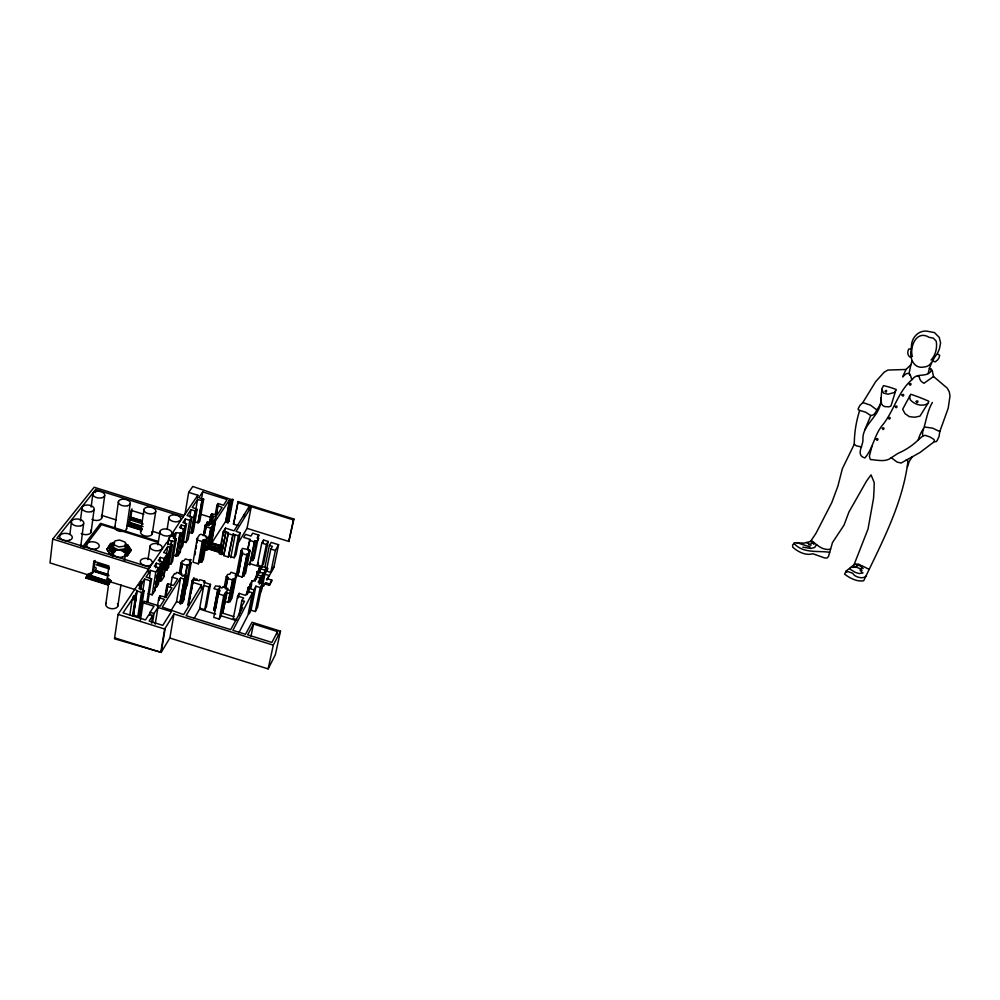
<?xml version="1.0" encoding="UTF-8"?>
<svg xmlns="http://www.w3.org/2000/svg" width="1000" height="1000" viewBox="0 0 1000 1000"><rect width="100%" height="100%" fill="white"/><g stroke="black" fill="none" stroke-linecap="round" stroke-linejoin="round"><path stroke-width="1.5" d="M911.375 349.162C908.975 357.663 913.688 369.4 924.237 366.962C932.025 366.438 932.825 358.062 937.262 353.938L938.888 350.15A20.4 18.487 1.8 0 0 939.663 347.812L940.575 342.987L939.262 337.413L934.475 332.587L926.562 331.112C918.288 330.438 911.675 337.725 911.425 345.925A23.462 21.175 0.8 0 0 911.325 348.35L911.375 349.162L908.838 348.963C907.212 351.25 907.35 355.812 910.15 357.113L911.075 357.075M184.1 515.438L94.138 487.25L52.725 539.05L50 562.9L88.562 575M69.887 534.525L71.363 522.325M80.4 520.975L82.1 507.375M83.625 523.65L80.75 546.462A6.162 3.575 5.5 0 0 80.55 544.6M931.737 362.612L929.375 368.312L930.675 368.812L931.225 370.662C927.3 377.962 916.975 372.55 912.8 378.862A15.012 13.525 4.6 0 1 911.725 379.862C897.55 392.2 893.812 411.825 881.85 425.925C874.2 435.625 873 448.663 864.85 457.975C855.612 455.15 862.862 446.062 862.975 440.112C861.663 425.65 878.112 417.4 880.5 403.612A29.3 26.275 9.9 0 0 880.888 400.575L881.912 388.75L883.487 385.65A66.275 58.388 9.6 0 1 892.8 388.25L896.3 389.538L894.425 392.525L887.938 394.212L883.625 393.162L881.8 389.425M91.15 506.975L92.888 493.5M95.312 492.562L95.712 489.475L183.125 516.875L197.825 495.262L188.663 492.388L184.988 514.263M91.112 532.212L94.062 509.6M108.675 579.575L110.913 580.775L108.15 585.05L85.75 578.013L88.588 573.763L90.312 574.312L90.45 573.362L91.388 573.65L89.9 575.625L106.638 580.875L108.125 578.413L107.263 578.138L108.963 565.975L93.9 561.25L92.275 573.438L91.412 573.162L89.9 575.625M107.2 578.612L109.038 579.188L107.163 582.2L88.537 576.35L90.375 573.837L89.513 573.562L87.1 577.625L86.237 577.35M85.75 578.013L88.588 573.763M88.537 576.35L90.45 573.362M89.513 573.562L89.388 574.513L88.525 574.237M90.575 577.325L90.763 575.9M91.325 574.125L91.412 573.162M93.6 571.625L95.087 560.525L93.9 561.25M109.038 575.662L94.087 570.975L108.088 575.05M108.012 575.525L94.5 570.788M101.662 518.125L104.663 495.712M108.375 574.525L95.337 570.425L94.787 571.562L94.913 570.612L108.488 574.862M114.05 555.638L110.162 554.4L106.862 549.525L110.575 543.375L114.637 542.712M105.575 582.025L105.775 580.612M110.162 554.4L106.988 548.587M106.638 580.875L89.963 575.15M107.163 582.2L109.038 579.188M114.913 526.875L118.462 501.5M106.05 581.85L108.125 578.413M107.85 579.312L109.825 579.938L107.6 583.062L107.475 584.012L108.625 584.375M108.15 585.05L110.913 580.775M105.862 603.875L108.413 585.737M112.45 557.025L113.088 552.5M109.825 579.938L109.7 580.887L110.85 581.25M126.538 529.025L130.2 503.7M141.5 530.25L127.263 525.788L130.425 519.987L132.05 508.862M129.113 523.263L131 510.275L143.85 514.312M117.888 606L120.962 584.888M124.488 560.763L125.363 554.738M125.113 544.087L127.688 544.9L130.938 550.662L127.25 555.812L124.575 556.3M140.425 589.688L141.125 585.188L138.175 584.263L118.05 614.4L114.488 638.787L161.175 652.387L169.862 638.038L173.962 613.987L273.288 645.15L280.487 631.188L252.05 622.263L245.463 634.288L232.887 630.35L252.463 592.8L247.787 591.337L245.5 595.363L239.2 593.387L237.662 596.062L233.225 618.638L236.812 619.763M127.25 555.812L131.075 549.725L127.688 544.9M130.938 550.662L131.075 549.725M140.65 531.675L144.012 509.363M129.762 615.312L132.175 599.35L134.938 600.225L135.975 598.663L132.6 597.612L133.787 595.862L134.675 596.138L137.075 591L142.812 592.8L144.088 590.9L142.9 590.525L143.363 589.837L138.925 588.45L141.125 585.188M133.325 598.875L133.787 595.862M134.225 599.15L134.675 596.138M132.5 616.175L134.938 600.225M133.1 615.938L136.562 593.362M137.075 591L133.387 615.062L139.075 616.85L140.338 614.925L144.088 590.9M133.312 616.05L135.975 598.663M138.975 585.625L139.438 582.562L151.738 564.475M139.85 585.913L140.9 581.987L141.788 582.263L141.312 585.337M140.425 585.05L140.9 581.987M140.738 586.188L141.788 582.263M140.85 589.438L141.8 583.3L144.675 579.062L150.25 580.812L151.6 578.787L146.037 577.038L150.562 570.363L155.8 572L158.688 567.7L154.338 566.337L156.438 563.225L160.2 564.4L162.062 561.625L158.312 560.45L160.387 557.375L164.125 558.55L166.938 554.362L166.45 557.375M137.8 616.45L141.525 592.4M142.762 591.312L144.675 579.062M139.075 616.85L142.812 592.8M147.975 559.625L150.1 546.05M152.25 533.812L155.725 511.55M871.912 446.325L869.362 456.325L870.362 459.55C877.225 459.925 885.462 462.5 891.3 457.713L897.038 462.038L901.1 463.05L919.963 452.525L934.425 441.562L934.1 439.538L929.9 436.925L925.125 435.337L922.837 435.962L922.525 433.525A34.137 29.825 3.4 0 1 922.763 431.425C926.087 421.987 927.05 411.6 932.387 402.438M140.387 620.163L143.112 602.788L144.137 601.225L160.113 606.237L164.513 599.4L158.875 597.625L157.413 606.625M148.138 572.163L148.588 569.113L52.725 539.05M149.362 577.975L150.562 570.363M146.862 602.225L150.25 580.812M147.975 601.712L151.6 578.787M157.9 544.837L160.037 531.375M155.712 567.775L156.438 563.225M148.262 593.625L152.15 594.837L155.8 572M149.625 615.312L150.113 612.263L154.037 606.213L143.112 602.788M154.938 587.263L155.025 590.487L158.688 567.7M155.425 584.225L155.912 581.188M156.4 578.15L156.888 575.112M157.613 570.562L158.1 567.525M159.662 561.912L160.387 557.375M160.2 564.4L156.525 587.15L158.387 584.338L162.062 561.625M151.525 623.1L152.75 615.462L149.125 614.325L145.5 619.925L123.05 612.875L132.175 599.35M167.15 529.113L169.062 517.25M152.55 622.638L154.025 613.488L157.938 607.438L171.412 611.663L162.787 625.35L149.137 621.062L152.75 615.462M157.975 580.438L160.45 581.213L164.125 558.55M160.45 581.213L164.562 557.9M160.875 580.562L165.138 558.075M167.712 544.55L168.837 538.475L168.1 542.962M166.513 554.025L167.738 546.512L170.012 547.225L166.663 570.25L168.562 567.362L172.275 544.875L169.688 544.637L166.75 542.388L152.513 563.337M155.2 624.163L157.938 607.438M168.988 540.525L169.475 537.537L171.4 535.7L174.913 536.05L173.45 538.225L176.262 539.1L172.537 561.512L170.875 564.05L168.075 563.162M159.262 600.388L160 595.9L165.975 597.137L171.95 587.863L167.25 586.388L165.525 596.825M163.487 575.462L163.988 572.45M164.475 569.438L164.975 566.413M165.463 563.4L165.95 560.388M163.675 576.325L167.362 553.713L163.65 552.55L167.738 546.512M161.45 580.737L163.812 577.15L167.512 554.538M166.1 570.075L170.012 547.225M171.713 536.4L172.2 533.413L183.125 516.875M166.663 570.25L170.362 547.712L172.275 544.875M170.812 545.513L171.762 540.712L174.587 541.6L176.262 539.1M171.025 545.2L171.762 540.712M911.888 361.1L910.9 364.712L906 369.475L887.825 370.062L884.075 372.3L875.638 381.675L862.825 402.575L860.062 405.262L858.175 408.612L858.375 409.875L859.663 410.425A150.963 130.35 1.3 0 0 854.275 444.212L842.337 468.762L837.938 486L831.825 502.5L815.975 533.325L810.562 541.45L804.212 543.138L794.688 542.75L792.575 545.037L792.75 547.188C798 551.838 805.713 555.9 812.837 553.737L824.587 557.925L827.075 558.038L828.525 556.4L832.487 542.562L844.05 525.075L848.938 512L866.675 480.838L871.05 474.888L874.212 482.537L874.013 490.5L873.538 498.387L868.025 529.038L854.05 564.738L846.35 570.862L844.587 574.138C849.712 578.1 857.038 581.987 863.7 580.763C881.875 542.638 902.8 503.663 907.975 461.075L906.213 459.875M172.838 536.75L173.637 533.312L175.325 533.837L176.15 532.6L181.713 533.413L183.962 530.05L182.575 529.612L183.188 528.7L179.562 527.562L181.312 524.987L184.925 526.125L186.55 523.7L182.938 522.575L185.375 518.975L189.788 520.363L191.988 517.087L187.037 515.538L191.025 509.637L195.138 510.925L197.138 509.425L192.237 507.362L197.525 499.562L202.688 500.662L203.65 499.225L198.787 497.7L202.738 491.887L227.162 499.538L223.487 505.225L218.075 503.537L216.95 505.262L215.375 514M173.15 536.287L173.637 533.312M164.838 597.35L166.812 585.438L167.913 583.737L173.487 585.487L177.712 578.913L172.188 577.175L170.7 586.075M174.425 539.038L175.325 533.837M170.875 564.05L174.587 541.6M174.913 540.05L176.15 532.6M167.175 588.2L167.913 583.737M165.712 597.625L167.45 587.2M173.65 555.337L176.062 556.087L179.8 533.75M180.812 527.95L181.312 524.987M176.062 556.087L180.312 532.975M114.625 637.812L160.787 652.312L164.688 629.038L173.962 613.987M161.175 652.387L165.238 628.162M928.162 373.525L929.375 368.312M176.575 555.312L177.963 555.75L181.713 533.413M184.625 523.413L185.375 518.975M177.963 555.75L180.212 552.325L183.962 530.05M184.925 526.125L181.163 548.362L182.787 545.913L186.55 523.7M179.213 573.538L181 562.987L182.488 560.712L183.625 561.075L185.375 558.913L189.662 560.25L190.763 559.625L189.45 567.137M189.775 516.987L191.025 509.637M180.325 574.475L182.438 563.438L181 562.987M180.637 573.987L182.438 563.438M183.1 541.6L186.012 542.513L189.788 520.363M170.987 610.612L176.55 601.638L180.6 577.95L184.375 579.138L179.862 603.488L180.738 603.763L181.363 602.737L185.463 579.075L186.337 579.35L187.175 577.075L184.613 591.85M191.988 517.087L188.212 539.188L186.012 542.513M188.637 532.1L191.35 532.95L195.138 510.925M197.325 498.175L197.825 495.262M191.35 532.95L195.325 510.637M195.775 509.787L197.525 499.562M179.862 603.488L184.375 579.138M193.275 526.775L193.787 523.837M194.288 520.9L194.8 517.975M191.537 532.65L192.35 532.913L196.15 510.887M184.925 577.5L187.013 565.45L187.525 564.637L189.537 565.275L191.1 562.837L189.513 561.562L190.763 559.625M180.738 603.763L185.463 579.075M185.188 578.188L187.525 564.637M192.35 532.913L193.337 531.425L197.138 509.425M181.363 602.737L182.237 603.013L186.337 579.35M183.588 597.762L184.1 594.8M189.4 563.95L190.188 559.45M183.6 599.875L189.537 565.275M182.237 603.013L183.575 600.875L187.675 577.238M201.475 499.15L202.738 491.887M185.625 587.85L187.175 585.388L191.1 562.837M195.188 521.912L198.05 522.8L201.863 500.925M198.05 522.8L202.15 500.487M198.337 522.362L202.688 500.662M203.65 499.225L199.838 521.087L198.875 522.537M197.262 538.3L193.025 562.175L198.3 563.825L199.387 562.1L203.35 539.837L205.7 539.837L207.288 537.362L205.325 536.75L205.925 535.837L200.9 534.263L199.462 534.913L197.262 538.3L197.05 542.938M194.963 554.812L195.487 551.85M196 548.875L196.525 545.9M204.188 584.138L204.725 581.188L199.8 579.637L199.075 580.812L196.75 580.075L197.275 579.25L196.4 578.975L195.575 580.312L194.125 579.85L194.95 578.513L193.8 578.15L192.062 580.913L187.9 604.55L188.9 604.875L189.425 601.912M192.062 580.913L193.075 581.225L188.275 605.887L188.9 604.875M189.95 598.962L190.475 596M190.987 593.05L193.075 581.225M193.275 581.1L193.8 578.15M198.3 563.825L202.25 541.538L203.35 539.837M203.35 535.65L205.175 525.325L205.675 524.575L208.988 525.612L210.05 523.962L206.75 522.925L204.975 533.038M203.837 534.888L205.675 524.575M204.125 535.425L206.287 525.675L205.175 525.325M199.387 562.1L200.225 562.362L204.188 540.1M206.9 524.825L207.425 521.888L212.1 523.35L216.137 517.112L213.125 516.175L211.425 524.087M200.225 562.362L204.587 539.487M200.613 561.737L201.725 562.075L205.7 539.837M209.088 524.188L210.763 515.25L211.575 515.513L210.263 522.837M207.288 537.362L203.3 559.587L201.725 562.075M209.862 523.013L210.575 519.788M210.9 517.15L211.625 513.925L217.188 514.963L222.087 507.388L216.95 505.262M209.975 523.275L211.488 515.65L210.763 515.25M210.6 523.825L212.113 516.213L211.287 515.95L212.25 514.475L211.625 513.925M210.8 523.538L212.113 516.213M204.237 549.462L206.7 550.237L210.675 528.138L229.587 499.787L231.462 500.375L227.15 522.513L227.95 522.762L228.938 521.175L233 499.487L231.875 499.738L231.375 502.562M211.8 523.488L213.125 516.175M206.7 550.237L211.262 527.238M200.938 588.013L201.462 585.062L192.45 582.238M207.288 549.325L211.825 527.413M207.838 549.5L212.575 526.237M208.287 548.462L219.988 552.137L220.362 551.525L208.75 547.4L212.963 525.638M220.912 550L209.225 546.337L213.35 525.037M219.6 546.5L210.85 543.763L214.6 523.088M215.912 516.225L218.075 503.537M221.062 546.712L211.15 543.612L214.975 522.5M216.713 512.875L218.038 505.6M194.175 618.387L199.562 609.062L203.85 585.45L208.888 587.038L210.5 584.388L204.013 582.35L204.725 581.188M211.45 543.462L215.362 521.9M220.775 545.662L211.838 542.863L225.562 521.5L229.587 499.787M199.737 608.138L204.725 609.7L208.888 587.038M210.5 584.388L206.337 607.025L204.725 609.7M237.562 502.425L249.375 506.125L234.112 530.825L225.512 528.125L223.25 531.712L219.163 553.775L221.412 554.487L221.8 553.875L225.912 531.825L228.4 532.6L223.7 555.562L228.35 557.025L233.088 534.075L238.375 535.725L240.225 532.7L236.062 531.4L251.262 506.712L293.425 519.913L293.913 519.038L238.113 501.562L233.463 524.113L237.862 525.487M222.387 539.175L219.9 552.587L208.2 548.925M222.925 536.3L223.988 530.538M221.012 548.05L221.575 545.025M226.05 520.875L229.55 502.075M224.975 531.013L225.512 528.125M227.15 522.513L231.462 500.375M221.412 554.487L225.912 531.825M227.95 522.762L232.188 499.237M223.7 555.562L228.4 532.6M217.675 589.75L213.812 610.35L218.175 588.913M218.837 590.125L213.775 617.388L219.262 619.113L221.163 615.837L225.662 592.3L231.438 594.1L232.975 591.438L227.225 589.637L222.712 613.15L233.85 616.65M215.738 608.4L219.887 586.337L215.525 585.962L213.938 588.612L220.138 590.562L218.212 593.787L223.762 595.525L225.662 592.3M911.725 379.862C908.487 362.088 897.163 388.938 906 369.475M235.375 516.013L233.463 524.113M235.925 513.125L238.113 501.562M228.35 557.025L233.088 534.075M224.225 587.312L226.213 576.825L227.688 574.362L229.8 574.25L230.963 572.288L236.1 573.9L235.525 576.888M230.75 557.65L235.125 534.712M219.262 619.113L223.762 595.525M225.35 588.85L227.938 577.375L226.213 576.825M225.938 587.863L227.938 577.375M227.062 592.863L222.712 613.15M228.912 556.1L234.15 557.75L238.375 535.725M240.225 532.7L235.987 554.675L234.15 557.75M244.013 516.812L244.562 513.913M224.338 601.25L228.188 602.45L232.525 579.987L233.113 578.987L234.25 579.35L236.388 575.737L235.238 575.375L236.1 573.9M228.188 602.45L230.212 593.962M230.787 590.962L233.113 578.987M228.762 601.45L229.9 601.8L234.25 579.35M233.5 587.337L234.95 579.875M248.812 509.012L249.375 506.125M241.038 550.775L236.737 572.925L237.85 573.275L242.162 551.125L241.038 550.775L242.438 548.438L249.6 549.763L247.562 560.075M236.388 575.737L232.025 598.138L229.9 601.8M248.562 553.488L249.137 550.538L249.975 550.8L248.05 554.087L247.2 553.825L242.838 575.962L242.188 577.075L237.75 575.688L242.162 551.125M237.838 574.4L241.887 551.6M237.75 575.688L242.438 551.775M237.463 544.163L247.037 528.362L251.262 506.712M238.688 573.1L242.162 552.25M247.6 549.438L249.95 539.35L243.713 537.4L245.538 534.362L250.95 536.062L252.662 533.188L258.8 535.112L254.225 557.9L252.525 560.825L256.488 541.025M242.188 577.075L247.2 553.825M238.3 597.9L239.2 593.387M247.85 550.037L249.95 539.35M242.838 575.962L243.675 576.225L248.05 554.087M245.525 570.375L246.975 563.013M243.675 576.225L245.6 572.9L249.975 550.8M238.888 615.538L241.887 600.475L243.7 597.95L237.662 596.062M240.025 613.062L241.2 607.163L244.513 601.3L241.887 600.475M246.125 563.562L249.825 564.725L254.387 541.838L254.925 540.913L256.962 541.55L258.75 538.5L257.1 537.987L258.8 535.112M249.825 564.725L254.925 540.913M246.775 594.038L247.975 588.013L248.45 587.188L249.9 587.638L251.5 584.8L250.062 584.35L249.163 588.862M246.95 594.7L248.45 587.188M248.512 592.987L249.425 588.475M251.225 585.212L252.138 580.712L253.562 581.163L256.087 576.737L260.462 578.112L259.237 584.087M250.9 587.812L251.5 584.8M274.012 566.587L270.775 572.413L266.288 571L267.8 568.3L257.35 565.013L261.788 543.062L263.562 540.013L268.175 541.45L263.688 563.35L260.863 568.312L259.45 567.875L258.275 572.8M252.463 592.8L247.9 615.275L238.825 632.9M255.175 581.225L257.438 571.413L263.2 573.225L261.075 583.6M262.975 542.938L263.562 540.013M255.925 578.837L257.438 571.413M255.912 586.188L253.975 589.9L249.088 613.95L251.025 610.188L255.912 586.188L260.225 587.537L262.438 583.562L258.15 582.212L260.462 578.112M256.3 579.212L259.45 567.875M259.688 573.237L260.587 568.8M261.925 566.45L266.413 544.513L268.175 541.45M260.05 583.538L261.575 576.125L263.2 573.225M251.025 610.188L255.287 611.525L260.225 587.537M264.887 567.388L269.413 545.45L271.163 542.388L278.6 544.725L273.825 567.487L266.85 580.05L268.938 575.425L264.438 574.012M251 636.225L253.512 624.038L277.538 631.575L276.875 634.612M264.925 570.163L260.363 592.35L261.675 589.975L266.25 567.812L264.925 570.163L259.175 568.35M262.438 583.562L257.5 607.5L255.287 611.525M266.288 571L270.825 549.038L272.35 546.375L269.413 545.45M271.837 580.163L269.725 583.987L265.562 582.688L265.275 584.05L269.438 585.363L271.55 581.525L271.837 580.163L267.137 578.688M270.775 572.413L275.363 550.462L278.6 544.725M269.438 585.363L269.725 583.987M247.037 528.362L288.812 541.45L293.425 519.913M293.913 519.038L288.812 541.45M169.862 638.038L268.15 668.888L273.288 645.15M280.487 631.188L275.338 654.762L268.15 668.888M907.425 466.85L909.2 461.512L912.275 456.688M910.9 364.712L909.175 372.837L910.163 375.363M895.638 390.8L890.95 406.037L888.95 406.838L884.587 406.575L882.663 405.45L881.55 403.825L880.75 397.713M934.425 441.562L936.075 441.7L937.175 440.525L939.025 436.525L939.788 431.575L948.188 408.275L950 395.988L949.275 391.863L947.212 388.1L933.538 376.525L932.175 370.363L930.675 368.812M864.8 429.8L870.763 415.55L865.65 412.175L859.663 410.425M854.175 564.45C858.625 563.062 864.587 565.438 860.075 570.112L861.775 572.188M850.738 567.513L849.975 569.113L855.15 572.312L859.112 573.562L863.088 572.9M277.538 631.575L271.9 642.438L247.638 634.825L253.512 624.038M927.812 403.55L928.9 401.3A160.312 137.025 11.9 0 0 910.75 394.263L902.65 409.275L905.025 413.65L909.338 416.65L914.737 417.238L919.987 416.138L927.812 403.55C922.05 407 914.562 404.538 910.275 399.8L909.562 396.312M263.6 586.225L265.562 582.688M264.925 574L267.613 569.2M880.4 404.113L878.575 407.325A23.675 21.225 9.3 0 1 876.787 409.888A14.175 12.663 9.1 0 1 875.65 412.262L875.138 412.987A14.112 12.613 9.1 0 1 873.288 414.938L870.763 415.55M250.062 584.35L252.138 580.712M257.35 565.013L258.525 562.95M203.85 585.45L186.1 615.7L230.725 629.663L242.675 607.625L241.2 607.163M227.225 589.637L227.913 588.462L222.7 586.825L222 588L219.387 587.175L219.887 586.337M214.963 610.712L215.463 609.862L214.312 609.5M249.137 550.538L249.6 549.763M242.725 552.425L242.075 553.525L246.55 554.925M201.462 585.062L183.65 614.587L162.25 607.05L180.6 577.95M160.787 652.312L161.337 651.425M210.85 543.763L211.238 543.15L222.188 546.575M211.15 543.612L211.838 542.863M187.175 577.075L187.712 576.25L186.55 575.887L185.812 577.05L184.65 576.688L185.387 575.525L183.938 575.062L183.2 576.225L182.325 575.95L181.488 575.087L182.125 574.1L176.688 572.388L175.725 573.888L174.562 573.525L172.188 577.175M233 499.487L232 501.05L231.188 500.8M167.25 586.388L167.688 585.712L166.812 585.438M206.75 522.925L207.425 521.888M158.875 597.625L160 595.9M197.825 538.475L196.925 539.875L202.25 541.538M152.15 594.837L155.025 590.487M192.812 530.725L193.337 531.425M166.938 554.362L167.362 553.713M168.837 538.475L169.475 537.537M106.862 549.525L110.45 544.3M188.663 492.388L192.763 486.475L231.875 499.738M109.763 580.413L107.537 583.538L87.163 577.15L89.45 574.038M811.35 540.55L816.612 544.7L814.538 547.525L810.775 548.45L802.825 547.125M92.275 573.438L94.087 570.975M127.263 525.788L128.562 524M94.438 571.263L95.337 570.425M846.213 571L846.388 572.263L847.788 571.55L852.575 573.175L854.538 575.487C858.037 577.587 862.95 579.087 866.375 576.062M84.012 547.638L101.512 524.625L158.162 542.388M82.675 546.8L100.55 523.362L158.438 541.512M95.712 489.475L56.95 538.162L149.85 567.3M931.075 360.075C935.65 355.125 937.362 347.762 936.237 341.2L933.337 338.137L929.05 337.312C916.8 329.663 909.35 346.5 912.362 356.55M891.3 457.713L898.062 453.338A70.013 62.725 8.6 0 0 918.275 439.9L922.837 435.962M858.888 564.513L855.775 567.137L852.425 567.362M933.538 376.525L923.925 383.312L921.338 381.475A9.537 8.537 2.7 0 1 919.775 378.862L919.3 376.925L917.463 375.975M813.913 542.463L808.9 544.862M124.712 555.363L127.375 554.875M830.562 549.087C825.462 550.525 820.487 547.812 816.612 544.7M924.725 427.05L932.65 428.15L939.788 431.575M829.65 552.288C817.325 550.5 803.213 553.763 793.888 543.325M861.612 446.987L856.35 445.838L854.275 444.212M856 564.7L860.938 566.013L863.15 568.525M937.262 353.938L939.688 355.25L939.025 357.85A18.962 17.138 1.9 0 1 937.387 360.1L935.2 361.887L932.688 361.012M854.087 566.3L860.65 568.888A6.812 5.713 12.8 0 1 861.988 570.4L862.062 570.538M810.163 546.962L796.513 542.537M862.825 402.575L870.475 405.15L876.787 409.888M806.612 542.475L810.938 545.288M868.838 569.237L862.062 565.788M810.562 541.45L812.25 542.15A3.513 2.988 15.2 0 1 812.975 542.762L813.913 544.412M228.15 520.925L228.938 521.175M211.925 516.5L212.738 516.763M225.562 521.5L227.425 522.075M200.362 514.125L210.338 517.25M261.788 543.062L266.413 544.513M223.25 531.712L225.525 532.425M205.7 526.575L210.675 528.138M227.825 533.513L232.525 534.987M249.412 540.275L254.387 541.838M270.825 549.038L275.363 550.462M130.712 517.175L142.175 520.775M130.05 517.212L141.925 520.938M130.925 517.725L142.363 521.312M211.537 543L221.213 546.038M129.975 517.675L142.338 521.55M130.863 518.188L140.863 521.325M221.137 546.5L210.938 543.3L209.688 545.275L219.913 548.475M131.85 518.737L140.787 521.538M251.788 557.137L254.225 557.9M129.125 519.587L143.2 524M172.2 533.413L173.325 533.775M209.6 545.725L219.825 548.938M209.137 546.788L220.825 550.45M128.837 522.163L143.062 526.613M128.763 522.625L141.575 526.638M208.675 547.85L220.362 551.525M128.338 523.212L141.15 527.225M101.512 515.325L116.188 519.925M128.262 523.675L141.075 527.688M152.875 531.425L160.212 533.725M127.825 524.275L142.075 528.737M221.8 553.875L224.262 554.65M127.762 524.725L142 529.188M127.7 525.188L141.925 529.65M127.325 525.325L141.575 529.788M250.362 563.787L261.863 567.4M168.45 540.05L171.55 541.025M257.162 571.9L258.575 572.35M257.213 574.75L261.575 576.125M178.825 551.9L180.212 552.325M244.775 572.638L245.6 572.9M182.125 563.925L187.013 565.45M227.35 578.362L232.525 579.987M247.975 588.013L253.975 589.9M167.162 566.925L168.562 567.362M164.062 569.038L166.312 569.75M183.95 579.8L184.825 580.075M186.038 585.025L187.175 585.388M97.175 563.763L108.912 567.438M96.2 564.812L109.4 568.95M139.438 582.562L140.325 582.837M95.375 571.875L107.613 575.712M176.55 601.638L180.287 602.812M199.562 609.062L215.688 614.125M221.163 615.837L236.038 620.513M109.325 581.512L136.025 589.888M88.6 575.875L107.225 581.725M108.675 582.325L109.825 582.688M87.225 576.675L107.6 583.062M85.812 577.537L108.225 584.575M141.1 602.025L143.863 602.888M150.113 612.263L154.025 613.488M139.162 614.55L140.338 614.925M118.05 614.4L164.688 629.038M110.3 553.462L112.888 554.288M151.738 531.775L151.95 532.025A5.913 3.4 7.5 0 1 149.875 535.837L148.525 536.138A5.913 3.4 7.5 0 1 141.65 534.325L140.938 533.462A5.913 3.4 7.5 0 1 141.1 530.862M90.688 530.138L90.9 530.4A6.062 3.475 5.9 0 1 88.562 534.263L87.15 534.562A6.062 3.475 5.9 0 1 81.2 533.475M95.562 567.3L95.775 567.575A6.238 3.688 5.6 0 1 95.5 570.375M117.413 603.775L117.638 604.05A6.138 3.75 5.8 0 1 115.35 608.263L113.925 608.625A6.138 3.75 5.8 0 1 106.825 606.763L106.112 605.837A6.138 3.75 5.8 0 1 106.363 602.975M128.613 549.612L128.688 549.987A9.712 5.663 6.6 0 1 125.763 553.775M127.55 548.625L127.613 548.95A8.5 4.963 6.6 0 1 125.062 552.263M126.487 547.638L126.55 547.913A7.287 4.25 6.6 0 1 122.825 551.3M109.338 548.325L109.625 549.825A9.712 5.663 6.6 0 0 112.05 552.6M101.438 516.362A5.962 3.375 6.4 0 1 99.175 520.112L97.788 520.4A5.962 3.375 6.4 0 1 91.938 519.312M126.6 528.138A5.938 3.4 6.9 0 1 124.1 531.038L122.725 531.337A5.938 3.4 6.9 0 1 115.862 529.513L115.162 528.663A5.938 3.4 6.9 0 1 115.388 526.075M128.188 552.362A9.712 5.675 6.6 0 1 127.2 553.663M125.15 545.712A6.05 3.513 6.6 0 1 123.9 549.075L118.162 549.725L114.362 547.888A6.05 3.513 6.6 0 1 114.075 544.325M121.2 550.638A7.3 4.25 6.6 0 0 126.688 546.987L126.463 545.862A7.3 4.25 6.6 0 0 125.763 544.775M117.425 550.312A7.3 4.25 6.6 0 1 112.375 546.85L112.163 545.725A7.3 4.25 6.6 0 1 114.388 542.913M115.55 550.675A7.287 4.25 6.6 0 1 112.238 547.788L112.025 546.663A7.287 4.25 6.6 0 1 113.075 544.625M125.625 545.712A7.287 4.25 6.6 0 1 126.325 546.8M123.425 551.975A8.512 4.95 6.6 0 0 127.75 548.025L127.5 546.712A8.512 4.95 6.6 0 0 125.363 544.312M114.925 551.237A8.512 4.95 6.6 0 1 111.062 547.875L110.812 546.562A8.512 4.95 6.6 0 1 113.425 543.275M114.787 552.175A8.5 4.963 6.6 0 1 110.925 548.812L110.688 547.5A8.5 4.963 6.6 0 1 113.287 544.2M126.538 546.375A8.5 4.963 6.6 0 1 127.362 547.65M125.9 552.837A9.725 5.663 6.6 0 0 128.825 549.062L128.525 547.562A9.725 5.663 6.6 0 0 126.088 544.812M114.162 552.75A9.725 5.663 6.6 0 1 109.75 548.888L109.475 547.388A9.725 5.663 6.6 0 1 114.488 542.913M109.725 546.888A9.712 5.663 6.6 0 1 110.75 545.6M127.45 547.05A9.712 5.663 6.6 0 1 128.387 548.5M94.6 571.125A6.238 3.688 5.6 0 1 93.387 571.688M918.275 439.9A45.3 39.362 3.6 0 1 923.337 428.862M885.25 391.175C886.65 394.25 887.45 388.2 885.25 391.175M876.287 439.137C877.25 442.75 879.513 436.987 876.287 439.137M882.337 428.325C883.288 431.962 885.575 426.15 882.337 428.325M888.475 417.887C889.438 421.55 891.737 415.688 888.475 417.887M895.337 406.5C896.3 410.2 898.625 404.275 895.337 406.5M902.025 394.888C902.987 398.6 905.337 392.638 902.025 394.888M909.3 383.988C910.25 387.725 912.638 381.712 909.3 383.988M916.225 401.388C917.175 405.112 919.55 399.15 916.225 401.388M152.688 562.688L150.75 565.112A6.238 3.688 7.2 0 1 141.95 564.237L141.012 563.375A6.238 3.688 7.2 0 1 142.85 558.775A6.238 3.688 7.2 0 1 150.988 559.9L152.688 562.688M124.3 546.263L118.562 546.9L114.75 545.062A6.05 3.513 6.7 0 1 115.375 540.825L119.537 540L124.887 542.025A6.05 3.513 6.7 0 1 124.3 546.263M122.788 556.912L121.337 557.25A6.262 3.675 6.6 0 1 114.087 555.337L113.338 554.425A6.262 3.675 6.6 0 1 115.675 550.325L117.125 550A6.262 3.675 6.6 0 1 124.338 551.9L125.087 552.812A6.262 3.675 6.6 0 1 122.788 556.912M159.7 550.4L158.3 550.725A6.138 3.588 7.6 0 1 151.163 548.825L150.4 547.925A6.138 3.588 7.6 0 1 152.562 543.925L153.963 543.6A6.138 3.588 7.6 0 1 161.062 545.487L161.825 546.375A6.138 3.588 7.6 0 1 159.7 550.4M169.513 535.65L168.125 535.962A6.037 3.475 8 0 1 161.1 534.087L160.35 533.212A6.037 3.475 8 0 1 162.438 529.325L163.812 529.012A6.037 3.475 8 0 1 170.812 530.875L171.562 531.75A6.037 3.475 8 0 1 169.513 535.65M96.45 548.725L94.975 549.05A6.3 3.65 6 0 1 87.713 547.137L86.988 546.225A6.3 3.65 6 0 1 89.438 542.163L90.9 541.838A6.3 3.65 6 0 1 98.112 543.75L98.85 544.65A6.3 3.65 6 0 1 96.45 548.725M178.412 521.45L177.062 521.737A5.95 3.388 8.4 0 1 170.138 519.9L169.4 519.038A5.95 3.388 8.4 0 1 171.412 515.262L172.763 514.963A5.95 3.388 8.4 0 1 179.65 516.8L180.4 517.65A5.95 3.388 8.4 0 1 178.412 521.45M69.475 540.275L67.987 540.6A6.325 3.638 5.4 0 1 60.712 538.675L60 537.775A6.325 3.638 5.4 0 1 62.55 533.737L64.037 533.425A6.325 3.638 5.4 0 1 71.263 535.337L71.975 536.237A6.325 3.638 5.4 0 1 69.475 540.275M80.988 525.725L79.538 526.038A6.212 3.538 5.8 0 1 72.387 524.138L71.675 523.263A6.212 3.538 5.8 0 1 74.138 519.35L75.588 519.05A6.212 3.538 5.8 0 1 82.713 520.938L83.425 521.812A6.212 3.538 5.8 0 1 80.988 525.725M153.325 513.538L151.962 513.837A5.975 3.375 7.8 0 1 145.037 511.987L144.3 511.138A5.975 3.375 7.8 0 1 146.425 507.388L147.787 507.1A5.975 3.375 7.8 0 1 154.688 508.938L155.412 509.775A5.975 3.375 7.8 0 1 153.325 513.538M91.487 511.613L90.062 511.912A6.112 3.438 6.3 0 1 83.012 510.037L82.3 509.175A6.112 3.438 6.3 0 1 84.688 505.375L86.112 505.087A6.112 3.438 6.3 0 1 93.125 506.95L93.837 507.812A6.112 3.438 6.3 0 1 91.487 511.613M127.75 505.662L126.363 505.95A6 3.35 7.2 0 1 119.425 504.1L118.713 503.263A6 3.35 7.2 0 1 120.925 499.538L122.312 499.25A6 3.35 7.2 0 1 129.213 501.1L129.925 501.938A6 3.35 7.2 0 1 127.75 505.662M102.15 497.663L100.75 497.95A6.025 3.337 6.7 0 1 93.812 496.1L93.112 495.25A6.025 3.337 6.7 0 1 95.425 491.562L96.812 491.287A6.025 3.337 6.7 0 1 103.725 493.125L104.425 493.963A6.025 3.337 6.7 0 1 102.15 497.663"/></g></svg>
